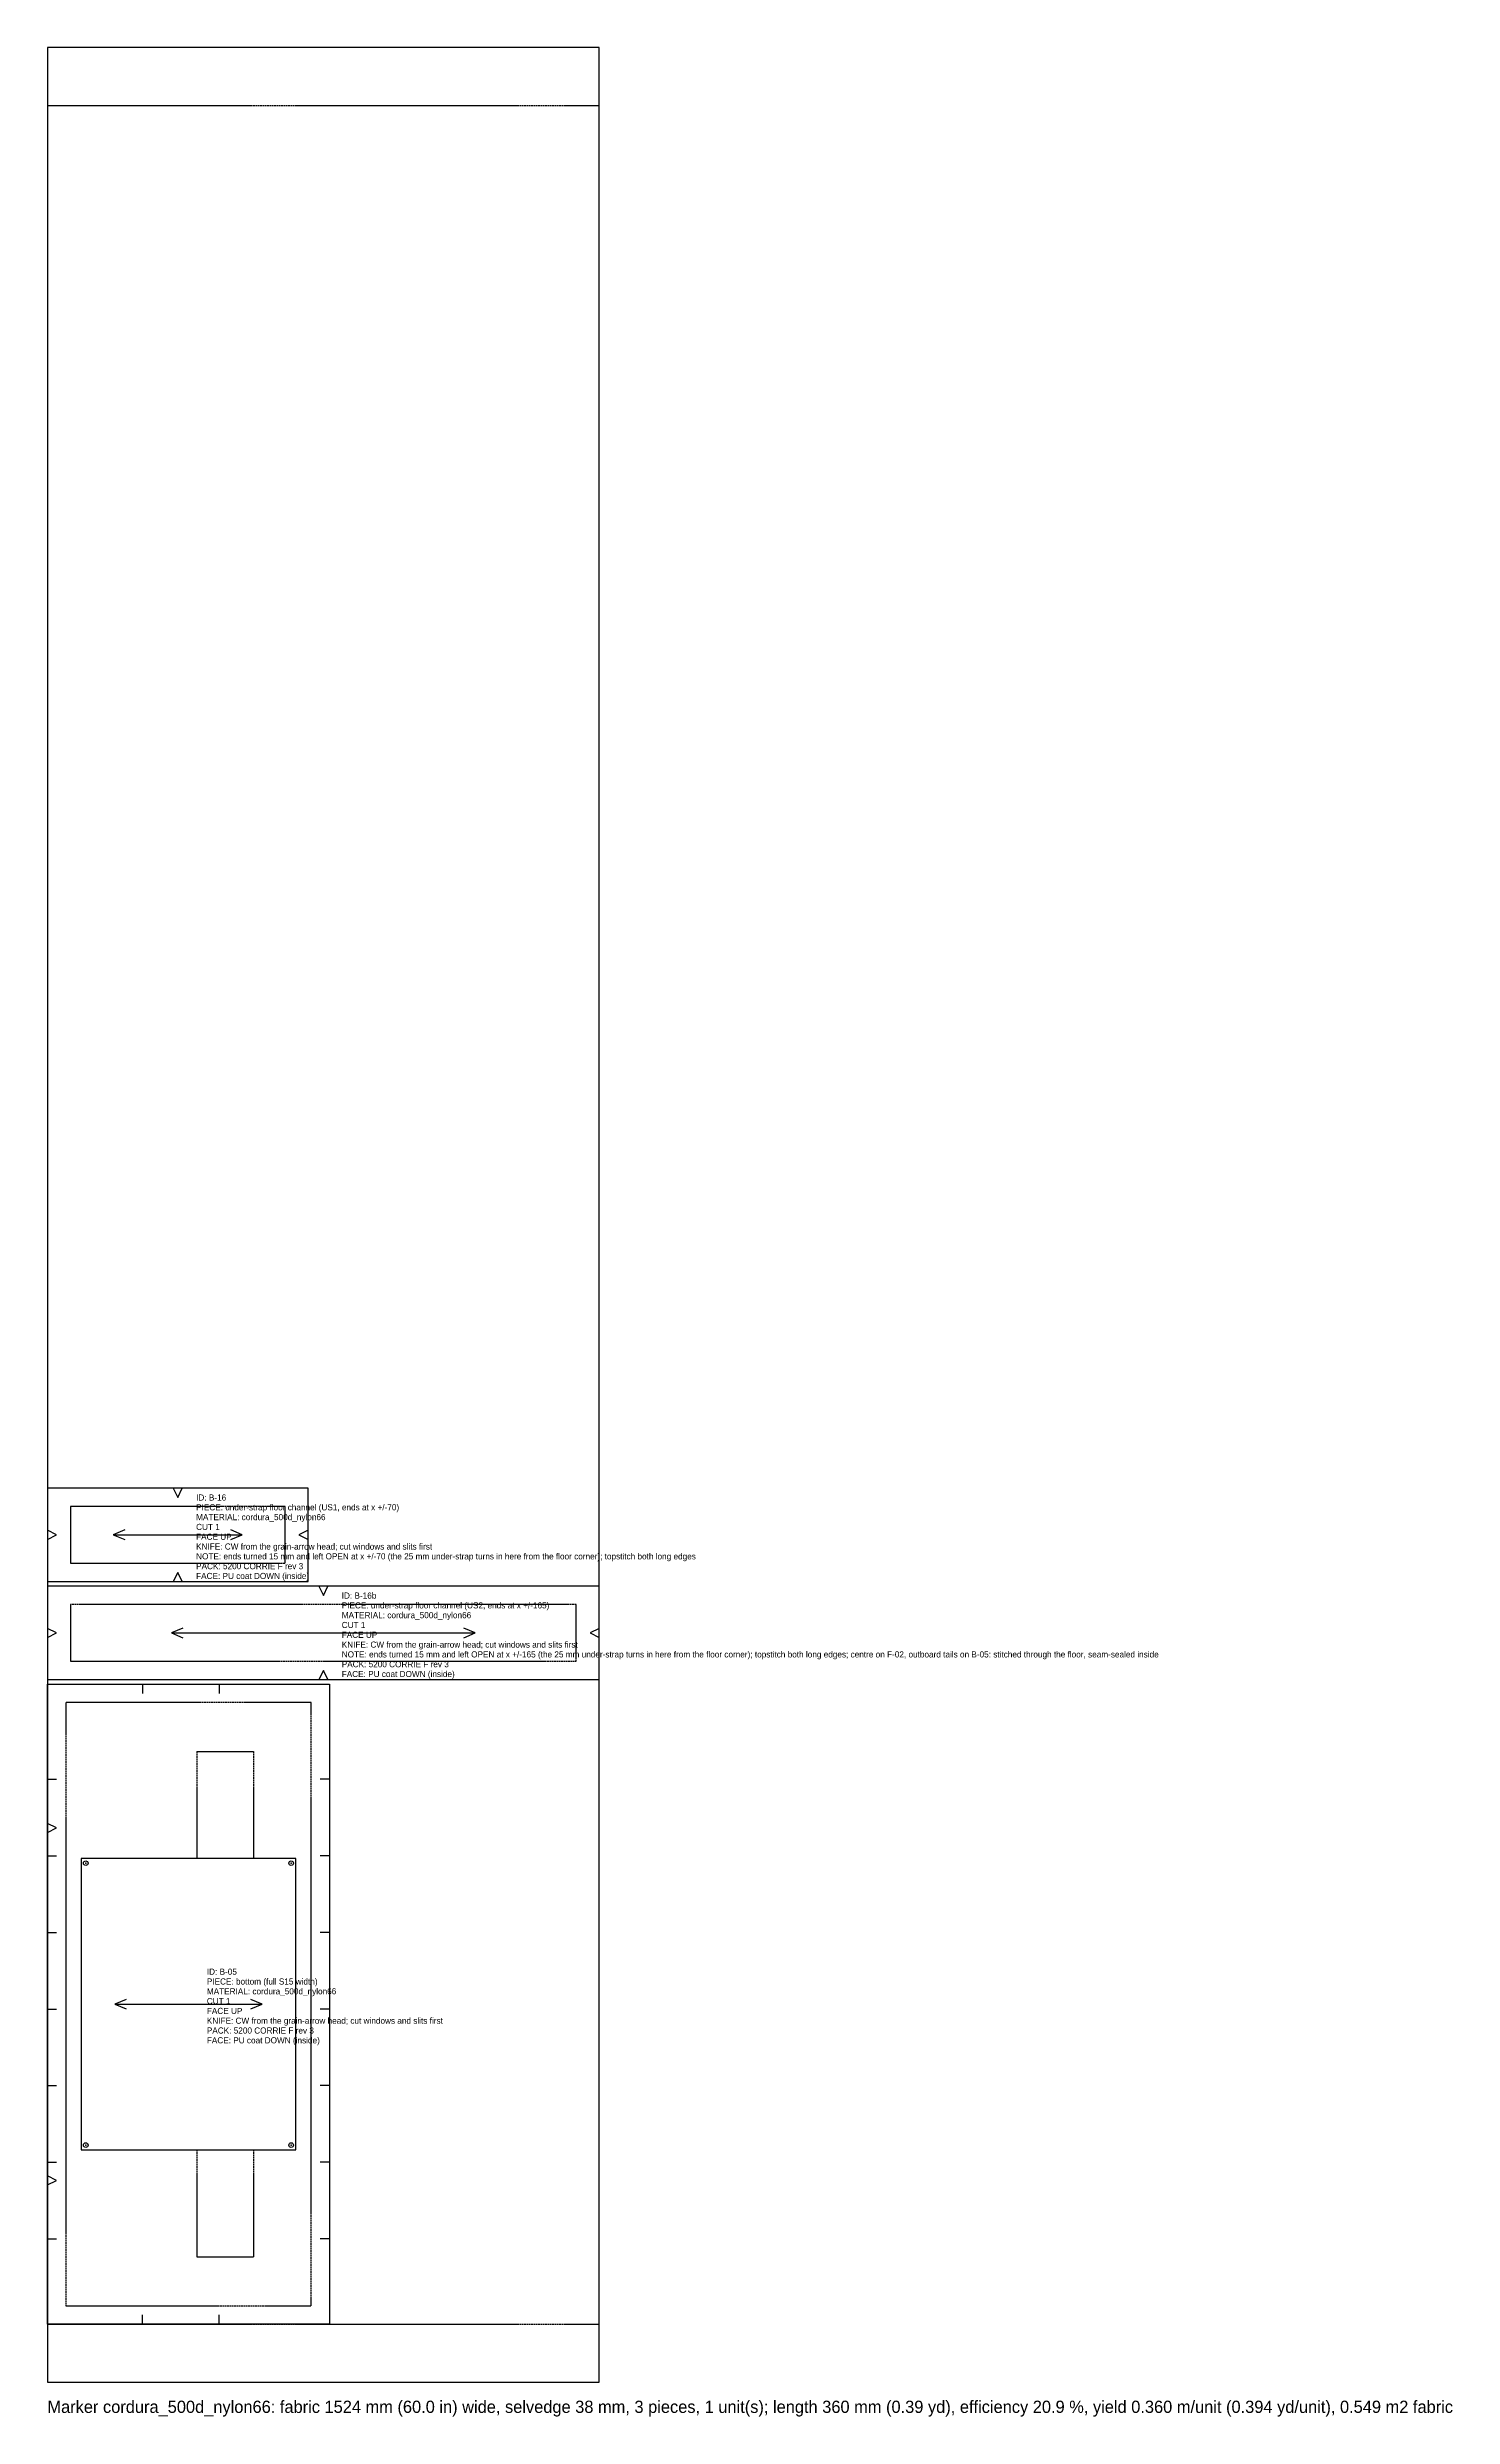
# Model space of a CAD drawing. Header units: millimetres. Extents: x 0 to 917, y -22 to 1524.
import ezdxf

# ---------------------------------------------------------------- set-up
doc = ezdxf.new("R2010")
doc.units = ezdxf.units.MM
doc.linetypes.add('DASHED', pattern=[1.524, 1.27, -0.254])
for name, color, linetype in [('CUT', 7, 'Continuous'), ('DRILL', 4, 'Continuous'), ('GRAIN', 5, 'Continuous'), ('INTERNAL', 6, 'Continuous'), ('NOTCH', 1, 'Continuous'), ('SEW', 3, 'Continuous'), ('TEXT', 2, 'Continuous')]:
    doc.layers.add(name, color=color, linetype=linetype)

msp = doc.modelspace()

# ---------------------------------------------------------------- linework, layer by layer
at = {"layer": 'CUT'}
for points in [[(0, 583.6), (0, 522.6), (170, 522.6), (170, 583.6)], [(0, 519.6), (0, 458.6), (360, 458.6), (360, 519.6)], [(0, 455.6), (184, 455.6), (184, 38), (0, 38)]]:
    msp.add_lwpolyline(points, close=True, dxfattribs=at)
at = {"layer": 'DRILL'}
for centre in [(25, 338.8), (159, 338.8), (25, 154.8), (159, 154.8)]:
    msp.add_circle(centre, 1.5, dxfattribs=at)
for p in [(25, 338.8), (159, 338.8), (25, 154.8), (159, 154.8)]:
    msp.add_point(p, dxfattribs=at)
at = {"layer": 'GRAIN'}
for points in [[(50.4, 556.3), (43, 553.1), (50.4, 550)], [(43, 553.1), (127, 553.1)], [(119.6, 550), (127, 553.1), (119.6, 556.3)], [(88.4, 492.3), (81, 489.1), (88.4, 486)], [(81, 489.1), (279, 489.1)], [(271.6, 486), (279, 489.1), (271.6, 492.3)], [(51.4, 249.9), (44, 246.8), (51.4, 243.7)], [(132.6, 243.7), (140, 246.8), (132.6, 249.9)], [(44, 246.8), (140, 246.8)]]:
    msp.add_lwpolyline(points, dxfattribs=at)
at = {"layer": 'INTERNAL', "linetype": 'CONTINUOUS'}
for points in [[(97.5, 411.8), (134.5, 411.8)], [(97.5, 81.8), (134.5, 81.8)]]:
    msp.add_lwpolyline(points, dxfattribs=at)
msp.add_lwpolyline([(22, 341.8), (22, 151.8), (162, 151.8), (162, 341.8)], close=True, dxfattribs=at)
at = {"layer": 'NOTCH'}
for points in [[(82, 583.6), (85, 577.6), (88, 583.6)], [(0, 550.1), (6, 553.1), (0, 556.1)], [(170, 556.1), (164, 553.1), (170, 550.1)], [(88, 522.6), (85, 528.6), (82, 522.6)], [(177, 519.6), (180, 513.6), (183, 519.6)], [(0, 486.1), (6, 489.1), (0, 492.1)], [(360, 492.1), (354, 489.1), (360, 486.1)], [(183, 458.6), (180, 464.6), (177, 458.6)], [(62, 455.6), (62, 449.6)], [(112, 455.6), (112, 449.6)], [(0, 393.6), (6, 393.6)], [(184, 393.6), (178, 393.6)], [(0, 358.8), (6, 361.8), (0, 364.8)], [(0, 343.6), (6, 343.6)], [(184, 343.6), (178, 343.6)], [(0, 293.6), (6, 293.6)], [(184, 293.6), (178, 293.6)], [(0, 243.6), (6, 243.6)], [(184, 243.6), (178, 243.6)], [(0, 193.6), (6, 193.6)], [(184, 193.6), (178, 193.6)], [(0, 143.6), (6, 143.6)], [(184, 143.6), (178, 143.6)], [(0, 128.8), (6, 131.8), (0, 134.8)], [(0, 93.6), (6, 93.6)], [(184, 93.6), (178, 93.6)], [(62, 38), (62, 44)], [(112, 38), (112, 44)]]:
    msp.add_lwpolyline(points, dxfattribs=at)
at = {"layer": 'SEW', "linetype": 'DASHED'}
for points in [[(15, 534.6), (155, 534.6), (155, 571.6), (15, 571.6)], [(15, 470.6), (345, 470.6), (345, 507.6), (15, 507.6)], [(12, 443.6), (12, 50), (172, 50), (172, 443.6)]]:
    msp.add_lwpolyline(points, close=True, dxfattribs=at)
for points in [[(97.5, 411.8), (97.5, 341.8)], [(134.5, 411.8), (134.5, 341.8)], [(97.5, 151.8), (97.5, 81.8)], [(134.5, 151.8), (134.5, 81.8)]]:
    msp.add_lwpolyline(points, dxfattribs=at)
at = {"layer": 'TEXT', "linetype": 'DASHED'}
for p, q in [((0, 1486), (360, 1486)), ((0, 38), (360, 38))]:
    msp.add_line(p, q, dxfattribs=at)
at = {"layer": 'TEXT'}
msp.add_lwpolyline([(0, 0), (360, 0), (360, 1524), (0, 1524)], close=True, dxfattribs=at)

# ---------------------------------------------------------------- texts
for s, height, p in [('PIECE: under-strap floor channel (US1, ends at x +/-70)', 4, (97, 569.1)), ('ID: B-16', 4, (97, 575.5)), ('CUT 1', 4, (97, 556.3)), ('MATERIAL: cordura_500d_nylon66', 4, (97, 562.7)), ('FACE UP', 4, (97, 549.9)), ('KNIFE: CW from the grain-arrow head; cut windows and slits first', 4, (97, 543.5)), ('NOTE: ends turned 15 mm and left OPEN at x +/-70 (the 25 mm under-strap turns in here from the floor corner); topstitch both long edges', 4, (97, 537.1)), ('PACK: 5200 CORRIE F rev 3', 4, (97, 530.7)), ('FACE: PU coat DOWN (inside)', 4, (97, 524.3)), ('ID: B-16b', 4, (192, 511.5)), ('CUT 1', 4, (192, 492.3)), ('PIECE: under-strap floor channel (US2, ends at x +/-165)', 4, (192, 505.1)), ('MATERIAL: cordura_500d_nylon66', 4, (192, 498.7)), ('FACE UP', 4, (192, 485.9)), ('KNIFE: CW from the grain-arrow head; cut windows and slits first', 4, (192, 479.5)), ('NOTE: ends turned 15 mm and left OPEN at x +/-165 (the 25 mm under-strap turns in here from the floor corner); topstitch both long edges; centre on F-02, outboard tails on B-05: stitched through the floor, seam-sealed inside', 4, (192, 473.1)), ('PACK: 5200 CORRIE F rev 3', 4, (192, 466.7)), ('FACE: PU coat DOWN (inside)', 4, (192, 460.3)), ('PIECE: bottom (full S15 width)', 4, (104, 259.6)), ('ID: B-05', 4, (104, 266)), ('CUT 1', 4, (104, 246.8)), ('MATERIAL: cordura_500d_nylon66', 4, (104, 253.2)), ('FACE UP', 4, (104, 240.4)), ('KNIFE: CW from the grain-arrow head; cut windows and slits first', 4, (104, 234)), ('PACK: 5200 CORRIE F rev 3', 4, (104, 227.6)), ('FACE: PU coat DOWN (inside)', 4, (104, 221.2)), ('Marker cordura_500d_nylon66: fabric 1524 mm (60.0 in) wide, selvedge 38 mm, 3 pieces, 1 unit(s); length 360 mm (0.39 yd), efficiency 20.9 %, yield 0.360 m/unit (0.394 yd/unit), 0.549 m2 fabric', 8, (0, -20))]:
    msp.add_text(s, height=height, dxfattribs=at).set_placement(p)

doc.saveas('drawing.dxf')
